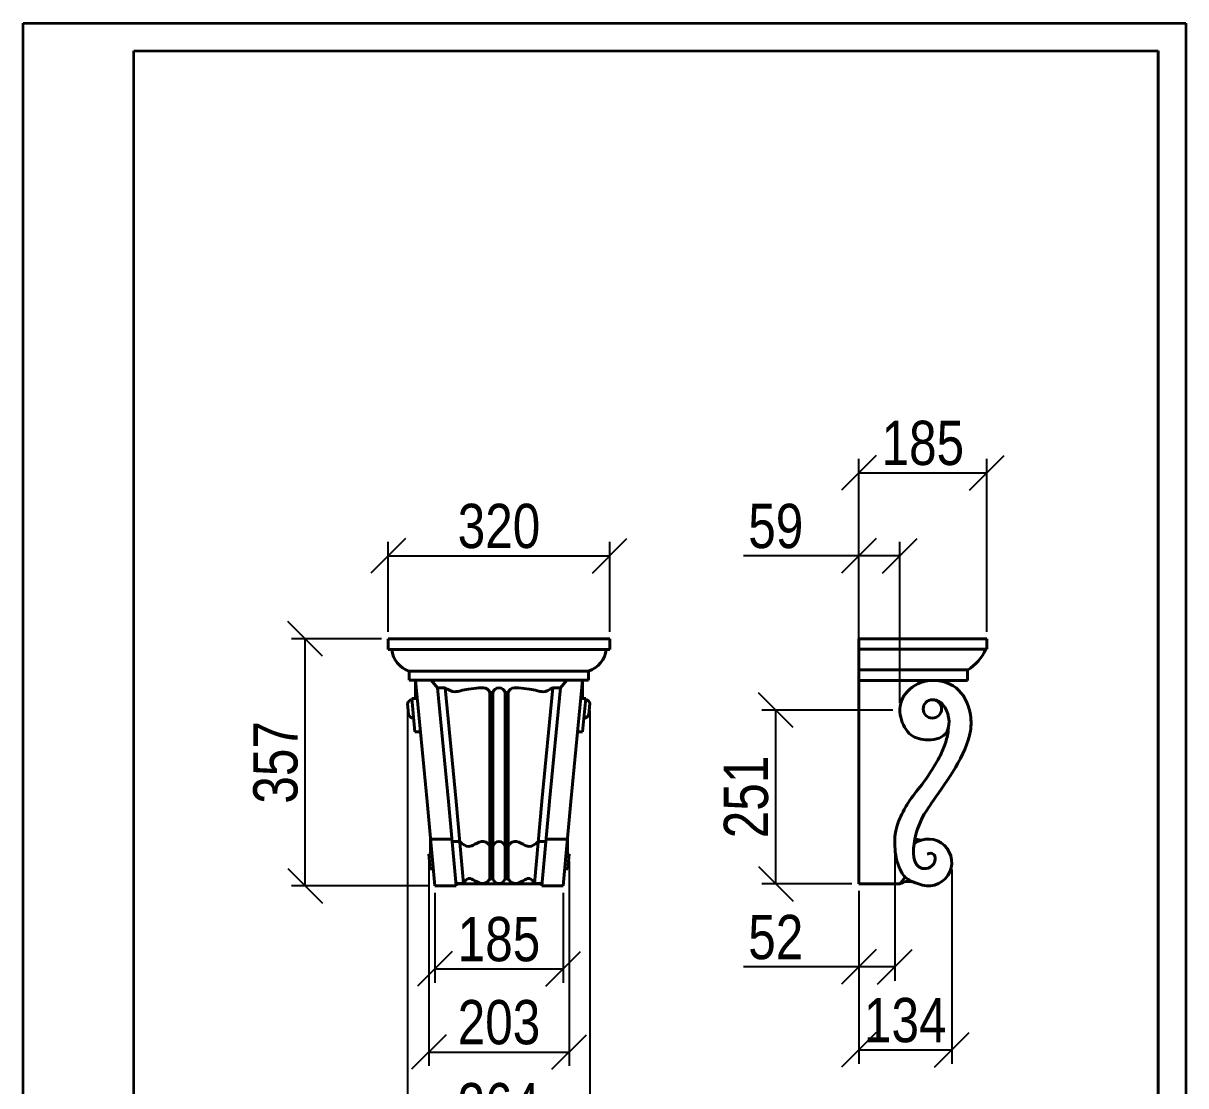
# Model space of a CAD drawing. Header units: millimetres. Extents: x 0 to 1680, y 0 to 2376.
# Drawn here: x 0 to 1680, y 841 to 2376 of the extents above; entities that cross this region are included whole.
import ezdxf

# ---------------------------------------------------------------- set-up
doc = ezdxf.new("R2010")
doc.units = ezdxf.units.MM
doc.layers.get('0').update_dxf_attribs({"lineweight": 35})
doc.layers.add('Архио', color=252, linetype='Continuous', lineweight=40)
doc.layers.add('Размеры', color=5, linetype='Continuous', lineweight=9)
doc.styles.add('Размер', font='arial.ttf', dxfattribs={"width": 0.8})
doc.dimstyles.new('M 1-1_h36_(M 1-4)', dxfattribs={"dimscale": 2, "dimtxt": 32, "dimasz": 25, "dimexe": 10, "dimexo": 5, "dimgap": 5, "dimtad": 1, "dimdec": 0, "dimtxsty": 'Размер', "dimblk": 'OBLIQUE', "dimcen": 2.5, "dimadec": 0, "dimazin": 0, "dimtfac": 1, "dimtdec": 0, "dimtmove": 0, "dimatfit": 3, "dimfxl": 0, "dimarcsym": 0})

# ---------------------------------------------------------------- blocks, each defined once
blk = doc.blocks.new('A$C49AA496E')
for p, q in [((0, 0), (0, 297)), ((0, 297), (210, 297)), ((210, 297), (210, 0)), ((20, 5), (20, 292)), ((20, 292), (205, 292)), ((205, 292), (205, 5))]:
    blk.add_line(p, q)
blk = doc.blocks.new('_Oblique')
at = {"color": 0, "linetype": 'ByBlock', "lineweight": -2}
blk.add_line((-0.5, -0.5), (0.5, 0.5), dxfattribs=at)
blk = doc.blocks.new('*D51')
at = {"layer": 'Defpoints', "color": 0, "transparency": 16777216}
for p in [(847.5, 1606.5), (527.5, 1486.5), (847.5, 1486.5)]:
    blk.add_point(p, dxfattribs=at)
at = {"layer": 'Размеры', "color": 0, "lineweight": -2, "transparency": 16777216}
for p, q in [((527.5, 1496.5), (527.5, 1626.5)), ((847.5, 1496.5), (847.5, 1626.5)), ((527.5, 1606.5), (847.5, 1606.5))]:
    blk.add_line(p, q, dxfattribs=at)
at = {"layer": 'Размеры', "color": 0, "lineweight": -2, "transparency": 16777216, "xscale": 50, "yscale": 50, "zscale": 50, "rotation": 180}
blk.add_blockref('_Oblique', (527.5, 1606.5), dxfattribs=at)
at = {"layer": 'Размеры', "color": 0, "lineweight": -2, "transparency": 16777216, "xscale": 50, "yscale": 50, "zscale": 50}
blk.add_blockref('_Oblique', (847.5, 1606.5), dxfattribs=at)
at = {"layer": 'Размеры', "color": 0, "transparency": 16777216, "insert": (687.5, 1649.2), "char_height": 64, "attachment_point": 5, "style": 'Размер'}
blk.add_mtext('320', dxfattribs=at)
blk = doc.blocks.new('*D52')
at = {"layer": 'Defpoints', "color": 0, "transparency": 16777216}
for p in [(594.8, 1129.5), (780.2, 1129.5), (780.2, 1009.5)]:
    blk.add_point(p, dxfattribs=at)
at = {"layer": 'Размеры', "color": 0, "lineweight": -2, "transparency": 16777216}
for p, q in [((594.8, 1119.5), (594.8, 989.5)), ((780.2, 1119.5), (780.2, 989.5)), ((594.8, 1009.5), (780.2, 1009.5))]:
    blk.add_line(p, q, dxfattribs=at)
at = {"layer": 'Размеры', "color": 0, "lineweight": -2, "transparency": 16777216, "xscale": 50, "yscale": 50, "zscale": 50, "rotation": 180}
blk.add_blockref('_Oblique', (594.8, 1009.5), dxfattribs=at)
at = {"layer": 'Размеры', "color": 0, "lineweight": -2, "transparency": 16777216, "xscale": 50, "yscale": 50, "zscale": 50}
blk.add_blockref('_Oblique', (780.2, 1009.5), dxfattribs=at)
at = {"layer": 'Размеры', "color": 0, "transparency": 16777216, "insert": (687.5, 1052.2), "char_height": 64, "attachment_point": 5, "style": 'Размер'}
blk.add_mtext('185', dxfattribs=at)
blk = doc.blocks.new('*D53')
at = {"layer": 'Defpoints', "color": 0, "transparency": 16777216}
for p in [(586, 1175.5), (789, 1175.5), (789, 889.5)]:
    blk.add_point(p, dxfattribs=at)
at = {"layer": 'Размеры', "color": 0, "lineweight": -2, "transparency": 16777216}
for p, q in [((586, 1165.5), (586, 869.5)), ((789, 1165.5), (789, 869.5)), ((586, 889.5), (789, 889.5))]:
    blk.add_line(p, q, dxfattribs=at)
at = {"layer": 'Размеры', "color": 0, "lineweight": -2, "transparency": 16777216, "xscale": 50, "yscale": 50, "zscale": 50, "rotation": 180}
blk.add_blockref('_Oblique', (586, 889.5), dxfattribs=at)
at = {"layer": 'Размеры', "color": 0, "lineweight": -2, "transparency": 16777216, "xscale": 50, "yscale": 50, "zscale": 50}
blk.add_blockref('_Oblique', (789, 889.5), dxfattribs=at)
at = {"layer": 'Размеры', "color": 0, "transparency": 16777216, "insert": (687.5, 932.2), "char_height": 64, "attachment_point": 5, "style": 'Размер'}
blk.add_mtext('203', dxfattribs=at)
blk = doc.blocks.new('*D54')
at = {"layer": 'Defpoints', "color": 0, "transparency": 16777216}
for p in [(555.4, 1393.1), (818.9, 1393.1), (818.9, 769.5)]:
    blk.add_point(p, dxfattribs=at)
at = {"layer": 'Размеры', "color": 0, "lineweight": -2, "transparency": 16777216}
for p, q in [((555.4, 1383.1), (555.4, 749.5)), ((818.9, 1383.1), (818.9, 749.5)), ((555.4, 769.5), (818.9, 769.5))]:
    blk.add_line(p, q, dxfattribs=at)
at = {"layer": 'Размеры', "color": 0, "lineweight": -2, "transparency": 16777216, "xscale": 50, "yscale": 50, "zscale": 50, "rotation": 180}
blk.add_blockref('_Oblique', (555.4, 769.5), dxfattribs=at)
at = {"layer": 'Размеры', "color": 0, "lineweight": -2, "transparency": 16777216, "xscale": 50, "yscale": 50, "zscale": 50}
blk.add_blockref('_Oblique', (818.9, 769.5), dxfattribs=at)
at = {"layer": 'Размеры', "color": 0, "transparency": 16777216, "insert": (687.2, 812.2), "char_height": 64, "attachment_point": 5, "style": 'Размер'}
blk.add_mtext('264', dxfattribs=at)
blk = doc.blocks.new('*D50')
at = {"layer": 'Defpoints', "color": 0, "transparency": 16777216}
for p in [(407.5, 1486.5), (527.5, 1486.5), (594.8, 1129.5)]:
    blk.add_point(p, dxfattribs=at)
at = {"layer": 'Размеры', "color": 0, "lineweight": -2, "transparency": 16777216}
for p, q in [((517.5, 1486.5), (387.5, 1486.5)), ((407.5, 1129.5), (407.5, 1486.5)), ((584.8, 1129.5), (387.5, 1129.5))]:
    blk.add_line(p, q, dxfattribs=at)
at = {"layer": 'Размеры', "color": 0, "lineweight": -2, "transparency": 16777216, "xscale": 50, "yscale": 50, "zscale": 50}
for p, rotation in [((407.5, 1486.5), 90), ((407.5, 1129.5), 270)]:
    blk.add_blockref('_Oblique', p, dxfattribs=dict(at, rotation=rotation))
at = {"layer": 'Размеры', "color": 0, "transparency": 16777216, "insert": (364.8, 1308), "char_height": 64, "attachment_point": 5, "rotation": 90, "style": 'Размер'}
blk.add_mtext('357', dxfattribs=at)
blk = doc.blocks.new('*D55')
at = {"layer": 'Defpoints', "color": 0, "transparency": 16777216}
for p in [(1392.5, 1726.5), (1207.5, 1486.5), (1392.5, 1486.5)]:
    blk.add_point(p, dxfattribs=at)
at = {"layer": 'Размеры', "color": 0, "lineweight": -2, "transparency": 16777216}
for p, q in [((1207.5, 1496.5), (1207.5, 1746.5)), ((1392.5, 1496.5), (1392.5, 1746.5)), ((1207.5, 1726.5), (1392.5, 1726.5))]:
    blk.add_line(p, q, dxfattribs=at)
at = {"layer": 'Размеры', "color": 0, "lineweight": -2, "transparency": 16777216, "xscale": 50, "yscale": 50, "zscale": 50, "rotation": 180}
blk.add_blockref('_Oblique', (1207.5, 1726.5), dxfattribs=at)
at = {"layer": 'Размеры', "color": 0, "lineweight": -2, "transparency": 16777216, "xscale": 50, "yscale": 50, "zscale": 50}
blk.add_blockref('_Oblique', (1392.5, 1726.5), dxfattribs=at)
at = {"layer": 'Размеры', "color": 0, "transparency": 16777216, "insert": (1300, 1769.2), "char_height": 64, "attachment_point": 5, "style": 'Размер'}
blk.add_mtext('185', dxfattribs=at)
blk = doc.blocks.new('*D56')
at = {"layer": 'Defpoints', "color": 0, "transparency": 16777216}
for p in [(1266.9, 1606.5), (1266.9, 1383.6), (1207.5, 1132.5)]:
    blk.add_point(p, dxfattribs=at)
at = {"layer": 'Размеры', "color": 0, "lineweight": -2, "transparency": 16777216}
for p, q in [((1207.5, 1142.5), (1207.5, 1626.5)), ((1266.9, 1393.6), (1266.9, 1626.5)), ((1207.5, 1606.5), (1040.8, 1606.5)), ((1266.9, 1606.5), (1207.5, 1606.5))]:
    blk.add_line(p, q, dxfattribs=at)
at = {"layer": 'Размеры', "color": 0, "lineweight": -2, "transparency": 16777216, "xscale": 50, "yscale": 50, "zscale": 50, "rotation": 180}
blk.add_blockref('_Oblique', (1207.5, 1606.5), dxfattribs=at)
at = {"layer": 'Размеры', "color": 0, "lineweight": -2, "transparency": 16777216, "xscale": 50, "yscale": 50, "zscale": 50}
blk.add_blockref('_Oblique', (1266.9, 1606.5), dxfattribs=at)
at = {"layer": 'Размеры', "color": 0, "transparency": 16777216, "insert": (1087.5, 1649.2), "char_height": 64, "attachment_point": 5, "style": 'Размер'}
blk.add_mtext('59', dxfattribs=at)
blk = doc.blocks.new('*D57')
at = {"layer": 'Defpoints', "color": 0, "transparency": 16777216}
for p in [(1341.8, 1163.4), (1207.5, 1132.5), (1341.8, 892.5)]:
    blk.add_point(p, dxfattribs=at)
at = {"layer": 'Размеры', "color": 0, "lineweight": -2, "transparency": 16777216}
for p, q in [((1341.8, 1153.4), (1341.8, 872.5)), ((1207.5, 1122.5), (1207.5, 872.5)), ((1207.5, 892.5), (1341.8, 892.5))]:
    blk.add_line(p, q, dxfattribs=at)
at = {"layer": 'Размеры', "color": 0, "lineweight": -2, "transparency": 16777216, "xscale": 50, "yscale": 50, "zscale": 50, "rotation": 180}
blk.add_blockref('_Oblique', (1207.5, 892.5), dxfattribs=at)
at = {"layer": 'Размеры', "color": 0, "lineweight": -2, "transparency": 16777216, "xscale": 50, "yscale": 50, "zscale": 50}
blk.add_blockref('_Oblique', (1341.8, 892.5), dxfattribs=at)
at = {"layer": 'Размеры', "color": 0, "transparency": 16777216, "insert": (1274.7, 935.2), "char_height": 64, "attachment_point": 5, "style": 'Размер'}
blk.add_mtext('134', dxfattribs=at)
blk = doc.blocks.new('*D58')
at = {"layer": 'Defpoints', "color": 0, "transparency": 16777216}
for p in [(1087.5, 1383.6), (1266.9, 1383.6), (1207.5, 1132.5)]:
    blk.add_point(p, dxfattribs=at)
at = {"layer": 'Размеры', "color": 0, "lineweight": -2, "transparency": 16777216}
for p, q in [((1256.9, 1383.6), (1067.5, 1383.6)), ((1087.5, 1132.5), (1087.5, 1383.6)), ((1197.5, 1132.5), (1067.5, 1132.5))]:
    blk.add_line(p, q, dxfattribs=at)
at = {"layer": 'Размеры', "color": 0, "lineweight": -2, "transparency": 16777216, "xscale": 50, "yscale": 50, "zscale": 50}
for p, rotation in [((1087.5, 1383.6), 90), ((1087.5, 1132.5), 270)]:
    blk.add_blockref('_Oblique', p, dxfattribs=dict(at, rotation=rotation))
at = {"layer": 'Размеры', "color": 0, "transparency": 16777216, "insert": (1044.8, 1258), "char_height": 64, "attachment_point": 5, "rotation": 90, "style": 'Размер'}
blk.add_mtext('251', dxfattribs=at)
blk = doc.blocks.new('*D59')
at = {"layer": 'Defpoints', "color": 0, "transparency": 16777216}
for p in [(1259.4, 1197.7), (1207.5, 1132.5), (1259.4, 1012.5)]:
    blk.add_point(p, dxfattribs=at)
at = {"layer": 'Размеры', "color": 0, "lineweight": -2, "transparency": 16777216}
for p, q in [((1259.4, 1187.7), (1259.4, 992.5)), ((1207.5, 1122.5), (1207.5, 992.5)), ((1207.5, 1012.5), (1041.1, 1012.5)), ((1259.4, 1012.5), (1207.5, 1012.5))]:
    blk.add_line(p, q, dxfattribs=at)
at = {"layer": 'Размеры', "color": 0, "lineweight": -2, "transparency": 16777216, "xscale": 50, "yscale": 50, "zscale": 50, "rotation": 180}
blk.add_blockref('_Oblique', (1207.5, 1012.5), dxfattribs=at)
at = {"layer": 'Размеры', "color": 0, "lineweight": -2, "transparency": 16777216, "xscale": 50, "yscale": 50, "zscale": 50}
blk.add_blockref('_Oblique', (1259.4, 1012.5), dxfattribs=at)
at = {"layer": 'Размеры', "color": 0, "transparency": 16777216, "insert": (1087.5, 1055.2), "char_height": 64, "attachment_point": 5, "style": 'Размер'}
blk.add_mtext('52', dxfattribs=at)

msp = doc.modelspace()

# ---------------------------------------------------------------- linework, layer by layer
msp.add_lwpolyline([(1640, 160), (1640, 2336)])
msp.add_lwpolyline([(1640, 160), (1640, 2336)])
msp.add_lwpolyline([(1640, 160), (1640, 2336)])
at = {"layer": 'Архио'}
for p, q in [((527.5, 1486.5), (527.5, 1471.2)), ((847.5, 1486.5), (527.5, 1486.5)), ((847.5, 1486.5), (847.5, 1471.2)), ((1207.5, 1486.5), (1207.5, 1132.5)), ((1207.5, 1486.5), (1207.5, 1132.5)), ((1392.5, 1486.5), (1207.5, 1486.5)), ((1392.5, 1486.5), (1392.5, 1471.5)), ((527.5, 1471.2), (847.5, 1471.2)), ((527.5, 1471.2), (532.5, 1471.2)), ((847.5, 1471.2), (842.5, 1471.2)), ((1389.5, 1471.5), (1207.5, 1471.5)), ((1392.5, 1471.5), (1389.5, 1471.5)), ((557.8, 1440), (557.8, 1426.7)), ((557.8, 1440), (817, 1440)), ((817, 1440), (817, 1426.7)), ((1207.5, 1441.5), (1364.5, 1441.5)), ((1364.5, 1441.5), (1207.5, 1441.5)), ((1364.5, 1441.5), (1364.5, 1426.5)), ((817, 1426.7), (557.8, 1426.7)), ((560.1, 1426.7), (571.2, 1426.7)), ((566.8, 1416.8), (566.8, 1426.7)), ((566.8, 1426.7), (583.5, 1251.7)), ((566.8, 1416.8), (566.8, 1400.4)), ((598.8, 1415.6), (589.3, 1426.7)), ((609.9, 1415.6), (598.8, 1415.6)), ((598.8, 1415.6), (614.5, 1251.7)), ((609.9, 1415.6), (625.4, 1251.7)), ((765.1, 1415.6), (749.6, 1251.8)), ((776.2, 1415.6), (760.5, 1251.8)), ((765.1, 1415.6), (776.2, 1415.6)), ((776.2, 1415.6), (785.7, 1426.7)), ((808.2, 1426.7), (791.5, 1251.7)), ((814.9, 1426.7), (803.8, 1426.7)), ((808.2, 1416.7), (808.2, 1426.6)), ((808.2, 1416.7), (808.2, 1400.3)), ((1207.5, 1426.5), (1364.5, 1426.5)), ((1207.5, 1426.5), (1207.5, 1132.5)), ((561.4, 1400.2), (569.3, 1400.2)), ((561.4, 1400.2), (565.9, 1352.3)), ((678.6, 1409), (674.2, 1409)), ((674.2, 1251.7), (674.2, 1409)), ((678.6, 1251.7), (678.6, 1409)), ((696.4, 1409), (700.8, 1409)), ((696.4, 1251.7), (696.4, 1409)), ((700.8, 1251.7), (700.8, 1409)), ((813, 1400.2), (805.7, 1400.2)), ((813, 1400.2), (808.4, 1352.3)), ((555.4, 1393.1), (556.9, 1377)), ((818.9, 1393.1), (817.4, 1377)), ((565.9, 1352.3), (573.7, 1352.3)), ((808.4, 1352.3), (800.6, 1352.3)), ((583.5, 1251.7), (594.8, 1129.5)), ((614.5, 1251.7), (625.8, 1129.5)), ((625.4, 1251.7), (636.2, 1133.2)), ((674.2, 1139.8), (674.2, 1251.7)), ((678.6, 1139.8), (678.6, 1251.7)), ((696.4, 1139.8), (696.4, 1251.7)), ((700.8, 1139.8), (700.8, 1251.7)), ((749.6, 1251.7), (738.8, 1133.2)), ((760.5, 1251.7), (749.2, 1129.5)), ((791.5, 1251.7), (780.2, 1129.5)), ((588.4, 1195.9), (588.4, 1175.5)), ((619.4, 1197.2), (588.6, 1197.2)), ((619.8, 1193.6), (619.4, 1197.2)), ((630.8, 1193.6), (619.8, 1193.6)), ((744.2, 1193.6), (755.2, 1193.6)), ((755.2, 1193.6), (755.6, 1197.2)), ((755.6, 1197.2), (786.4, 1197.2)), ((786.6, 1195.9), (786.6, 1175.5)), ((678.6, 1186.9), (674.2, 1186.9)), ((696.4, 1186.9), (700.8, 1186.9)), ((586, 1175.5), (588, 1154.4)), ((586, 1175.5), (590.4, 1175.5)), ((789, 1175.5), (784.6, 1175.5)), ((789, 1175.5), (787, 1154.4)), ((588, 1154.4), (592.4, 1154.4)), ((787, 1154.4), (782.6, 1154.4)), ((594.8, 1129.5), (625.5, 1129.5)), ((636.2, 1133.2), (625.4, 1133.2)), ((625.5, 1132.5), (749.5, 1132.5)), ((674.2, 1139.8), (678.6, 1139.8)), ((700.8, 1139.8), (696.4, 1139.8)), ((738.8, 1133.2), (749.9, 1133.2)), ((749.5, 1129.5), (780.2, 1129.5)), ((1207.5, 1132.5), (1266.9, 1132.5)), ((1266.9, 1132.5), (1274.5, 1142.2))]:
    msp.add_line(p, q, dxfattribs=at)
msp.add_circle((1313.8, 1385.3), 13.3, dxfattribs=at)
for centre, radius, start, end in [((568.4, 1474.4), 36, 185.161, 252.9769), ((806.2, 1474.8), 36.4, 287.2165, 354.3703), ((1328.8, 1499.7), 68.3, 301.5155, 335.5741), ((665.3, 1406.4), 9.23, 16.2602, 90), ((687.5, 1406.4), 9.23, 16.2602, 163.7398), ((709.7, 1406.4), 9.23, 90, 163.7398), ((561.6, 1392.1), 6.32, 90.8663, 170.4763), ((812.7, 1392.1), 6.32, 9.5237, 89.1337), ((565.1, 1380.8), 9.07, 204.8996, 262.959), ((809.2, 1380.8), 9.07, 277.041, 335.1004), ((687.5, 1184.4), 9.23, 16.2602, 163.7398), ((1307.9, 1163.4), 33.9, 245.1656, 127.4576), ((687.5, 1142.4), 9.23, 196.2602, 343.7398)]:
    msp.add_arc(centre, radius, start, end, dxfattribs=at)
for points, knots in [([(1314.8, 1398.5), (1317.9, 1398.2), (1324.7, 1396.7), (1338.8, 1381.2), (1341.3, 1344.5), (1304, 1338.2), (1277.5, 1347), (1263.4, 1380.2), (1271.3, 1409.5), (1305.6, 1431.4), (1352.3, 1421.1), (1369.8, 1384.4), (1370.5, 1344.9), (1347.2, 1297.4), (1323.1, 1264.2), (1310.6, 1246.2), (1308.5, 1243.1)], [0.645508, 0.645508, 0.645508, 0.645508, 1.559449, 2.752316, 6.667277, 9.809824, 12.537935, 15.650134, 19.425995, 23.470706, 27.727842, 31.840576, 34.49334, 39.788873, 45.511052, 46.677442, 46.677442, 46.677442, 46.677442]), ([(1337, 1358.1), (1336.9, 1356.8), (1336.4, 1349), (1332.4, 1333), (1319.7, 1306.1), (1300.4, 1277), (1283.5, 1257.3), (1276.3, 1245.4), (1274.9, 1243.1)], [5.632265, 5.632265, 5.632265, 5.632265, 6.026698, 7.998694, 10.509041, 14.918519, 18.420875, 19.229872, 19.229872, 19.229872, 19.229872]), ([(1274.9, 1243.1), (1272.5, 1238.7), (1266.9, 1227.4), (1262.5, 1217.6), (1260.3, 1204.3)], [19.93729, 19.93729, 19.93729, 19.93729, 21.488617, 23.907961, 23.907961, 23.907961, 23.907961]), ([(1308.5, 1243.1), (1299.5, 1229.9), (1285.7, 1202.4), (1284, 1153.1), (1311.2, 1154.5), (1321.6, 1168), (1314.2, 1179.5), (1306.3, 1175.5)], [47.433229, 47.433229, 47.433229, 47.433229, 52.372284, 57.052641, 58.132171, 59.22643, 60.282696, 60.282696, 60.282696, 60.282696]), ([(1288.4, 1196.4), (1289, 1196.5), (1290.8, 1196.6), (1292.5, 1196.5), (1297.8, 1195.7)], [0.5699844, 0.5699844, 0.5699844, 0.5699844, 0.756989, 1.09491, 1.09491, 1.09491, 1.09491])]:
    msp.add_open_spline(points, degree=3, knots=knots, dxfattribs=at)
for points in [[(665.3, 1415.6), (658.6, 1415.5), (643.5, 1413.6), (632, 1411.5), (623.8, 1410.1), (609.9, 1415.6)], [(709.7, 1415.6), (716.4, 1415.5), (731.5, 1413.6), (743, 1411.5), (751.2, 1410.1), (765.1, 1415.6)], [(674.2, 1186.9), (671.8, 1190.3), (665.3, 1193.6), (652.7, 1189.8), (643.7, 1186.5), (630.8, 1193.6)], [(700.8, 1186.9), (703.2, 1190.3), (709.7, 1193.6), (722.3, 1189.8), (731.3, 1186.5), (744.2, 1193.6)], [(1260.3, 1204.3), (1259.4, 1198.2), (1259.6, 1191.1)], [(1293.7, 1132.6), (1274.5, 1142.2), (1265.3, 1157.7), (1260.8, 1174.2), (1259.6, 1191.1)], [(674.2, 1139.8), (671.8, 1136.5), (665.3, 1133.2), (652.7, 1137), (643.7, 1140.3), (636.2, 1133.2)], [(700.8, 1139.8), (703.2, 1136.5), (709.7, 1133.2), (722.3, 1137), (731.3, 1140.3), (738.8, 1133.2)], [(1293.7, 1132.6), (1275.9, 1135.7), (1266.9, 1132.5)]]:
    msp.add_spline(points, degree=3, dxfattribs=at)

# ---------------------------------------------------------------- block references
at = {"xscale": 8, "yscale": 8, "zscale": 8}
msp.add_blockref('A$C49AA496E', (0, 0), dxfattribs=at)

# ---------------------------------------------------------------- dimensions: what is measured, and where the dimension line sits
at = {"layer": 'Размеры'}
for base, p1, p2, picture, middle in [((1392.5, 1726.5), (1207.5, 1486.5), (1392.5, 1486.5), '*D55', (1300, 1769.2)), ((847.5, 1606.5), (527.5, 1486.5), (847.5, 1486.5), '*D51', (687.5, 1649.2)), ((818.9197, 769.5224), (555.3814, 1393.1005), (818.9197, 1393.1005), '*D54', (687.1505, 812.1991)), ((789, 889.5), (586, 1175.5), (789, 1175.5), '*D53', (687.5, 932.2)), ((1341.8, 892.5), (1207.5, 1132.5), (1341.8, 1163.4), '*D57', (1274.7, 935.2)), ((780.2, 1009.5), (594.8, 1129.5), (780.2, 1129.5), '*D52', (687.5, 1052.2))]:
    dim = msp.add_linear_dim(base=base, p1=p1, p2=p2, dimstyle='M 1-1_h36_(M 1-4)', dxfattribs=at)
    dim.commit()
    dim.dimension.update_dxf_attribs({"geometry": picture, "text_midpoint": middle})
for base, p2, picture, middle in [((1266.9, 1606.5), (1266.9, 1383.6), '*D56', (1087.5, 1606.5)), ((1259.4, 1012.5), (1259.4, 1197.7), '*D59', (1087.5, 1012.5))]:
    dim = msp.add_linear_dim(base=base, p1=(1207.5, 1132.5), p2=p2, dimstyle='M 1-1_h36_(M 1-4)', dxfattribs=at)
    dim.commit()
    dim.dimension.update_dxf_attribs({"geometry": picture, "text_midpoint": middle, "dimtype": 160})
for base, p1, p2, picture, middle in [((407.5, 1486.5), (594.8, 1129.5), (527.5, 1486.5), '*D50', (364.8, 1308)), ((1087.5, 1383.6), (1207.5, 1132.5), (1266.9, 1383.6), '*D58', (1044.8, 1258))]:
    dim = msp.add_linear_dim(base=base, p1=p1, p2=p2, angle=90, dimstyle='M 1-1_h36_(M 1-4)', dxfattribs=at)
    dim.commit()
    dim.dimension.update_dxf_attribs({"geometry": picture, "text_midpoint": middle})

doc.saveas('drawing.dxf')
